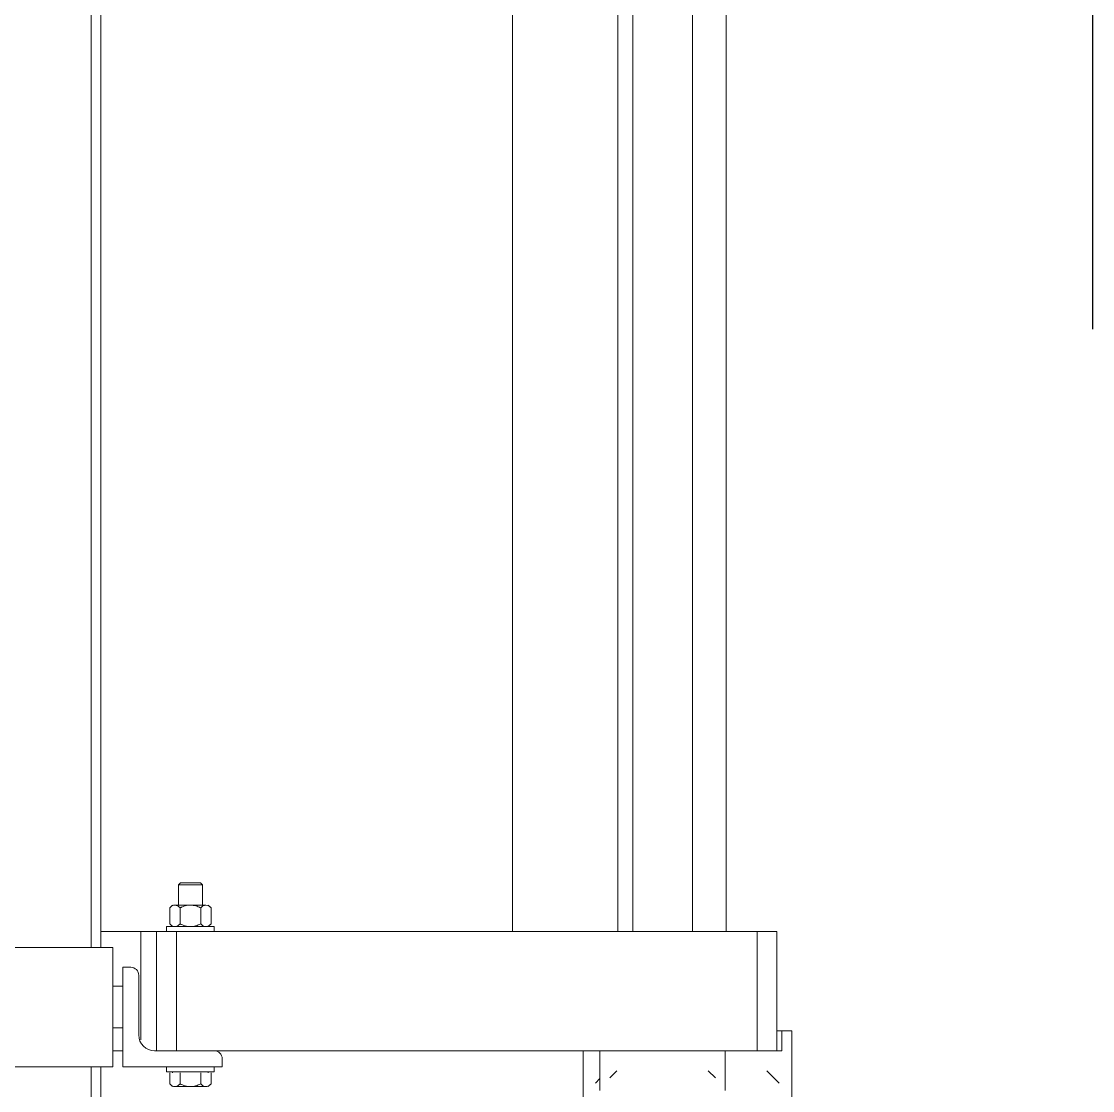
# Model space of a CAD drawing. Extents: x -181672 to 290600, y -29000 to 395522.
# Drawn here: x 11062 to 11601, y 33069 to 33607 of the extents above; entities that cross this region are included whole.
import ezdxf

# ---------------------------------------------------------------- set-up
doc = ezdxf.new("R2010")
doc.units = 0
doc.header["$LTSCALE"] = 10
doc.linetypes.add('XFM7P20PCW$0$Dashed', pattern=[2, 1, -1])
doc.layers.add('XFM7Q20PCW-200K$0$PCW EQ', color=22, linetype='Continuous', lineweight=9)

# ---------------------------------------------------------------- blocks, each defined once
blk = doc.blocks.new('XFM7P20PCW$0$A$Ccee4e352')
at = {"color": 1, "linetype": 'XFM7P20PCW$0$Dashed', "ltscale": 50}
blk.add_line((548.77, 198.99), (548.74, -1185.96), dxfattribs=at)
blk = doc.blocks.new('XFM7P20PCW')
blk.add_blockref('XFM7P20PCW$0$A$Ccee4e352', (11051.86103, 33752.84065))
blk = doc.blocks.new('XFM7Q20PCW-200K$0$T20_FG_LC1800_15_03 - T20_FG_LC1800_15_03-V1119-CUB_L40')
for p, q in [((290.14, 678.7), (290.14, 66.7)), ((295.14, 678.7), (295.14, 66.7)), ((502.14, 678.7), (502.14, 74.7)), ((555.14, 678.7), (555.14, 74.7)), ((562.64, 678.7), (562.64, 74.7)), ((592.64, 74.7), (592.64, 678.7)), ((609.64, 74.7), (609.64, 678.7)), ((335.14, 99.2), (334.14, 98.2)), ((334.14, 98.2), (334.14, 87.72)), ((334.14, 98.2), (346.14, 98.2)), ((345.14, 99.2), (335.14, 99.2)), ((346.14, 98.2), (345.14, 99.2)), ((346.14, 87.88), (346.14, 98.2)), ((331.14, 88), (329.75, 86.61)), ((329.75, 78.59), (329.75, 86.61)), ((347.93, 88), (332.34, 88)), ((332.34, 88), (332.34, 88)), ((334.94, 78.59), (334.94, 86.61)), ((345.33, 78.59), (345.33, 86.61)), ((347.93, 88), (347.93, 88)), ((350.53, 86.61), (349.14, 88)), ((350.53, 78.59), (350.53, 86.61)), ((328.14, 77.2), (328.14, 74.7)), ((352.14, 77.2), (328.14, 77.2)), ((329.75, 78.59), (331.14, 77.2)), ((349.14, 77.2), (350.53, 78.59)), ((352.14, 74.7), (352.14, 77.2)), ((635.14, 74.7), (295.14, 74.7)), ((315.14, 20.29), (315.14, 74.7)), ((323.14, 14.7), (323.14, 74.7)), ((333.14, 74.7), (333.14, 14.7)), ((562.49, 74.7), (562.49, 74.7)), ((625.14, 74.7), (625.14, 14.7)), ((635.14, 14.7), (635.14, 74.7)), ((301.14, 66.7), (189.14, 66.7)), ((301.14, 6.7), (301.14, 66.7)), ((310.14, 56.7), (306.14, 56.7)), ((306.14, 56.7), (306.14, 6.7)), ((314.14, 22.7), (314.14, 52.7)), ((306.14, 47.2), (301.14, 47.2)), ((301.14, 36.7), (301.14, 36.7)), ((314.14, 36.7), (314.14, 36.7)), ((301.14, 26.2), (306.14, 26.2)), ((635.15, 24.7), (637.68, 24.7)), ((642.64, 24.7), (637.68, 24.7)), ((637.68, 14.7), (637.68, 24.68)), ((642.64, -10.3), (642.64, 24.7)), ((306.14, 14.7), (301.14, 14.7)), ((352.14, 14.7), (322.14, 14.7)), ((637.68, 14.7), (352.14, 14.7)), ((537.64, 14.7), (537.64, -10.3)), ((546.14, 14.7), (546.14, -5.3)), ((561.27, 14.7), (561.27, 14.7)), ((561.6, 14.7), (561.6, 14.7)), ((609.14, -5.3), (609.14, 14.7)), ((189.14, 6.7), (301.14, 6.7)), ((290.14, 6.7), (290.14, -861.3)), ((295.14, 6.7), (295.14, -861.3)), ((306.14, 6.7), (356.14, 6.7)), ((328.14, 6.7), (328.14, 4.2)), ((352.14, 4.2), (352.14, 6.7)), ((356.14, 6.7), (356.14, 10.7)), ((328.14, 4.2), (352.14, 4.2)), ((329.75, -1.91), (329.75, 3.7)), ((331.14, 4.2), (331.14, 3.7)), ((334.94, -1.91), (334.94, 3.7)), ((340.14, 4.2), (340.14, 4.2)), ((345.33, 3.7), (345.33, -1.91)), ((349.14, 3.7), (349.14, 4.2)), ((350.53, -1.91), (350.53, 3.7)), ((546.14, 0.7), (543.95, -1.49)), ((554.64, 4.7), (551.08, 1.14)), ((604.2, 1.14), (600.64, 4.7)), ((636.33, -1.49), (630.14, 4.7)), ((329.75, -1.91), (331.14, -3.3)), ((332.34, -3.3), (332.34, -3.3)), ((340.14, -3.3), (332.34, -3.3)), ((340.14, -3.3), (347.93, -3.3)), ((347.93, -3.3), (347.93, -3.3)), ((349.14, -3.3), (350.53, -1.91))]:
    blk.add_line(p, q)
for centre, radius, start, end in [((310.14, 52.7), 4, 0, 90), ((322.14, 22.7), 8, 180, 270), ((352.14, 10.7), 4, 0, 90)]:
    blk.add_arc(centre, radius, start, end)
for points in [[(332.34, 88), (331.9, 87.98), (331.02, 87.73), (330.16, 87.05), (329.75, 86.61)], [(334.94, 86.61), (334.54, 87.04), (333.7, 87.71), (332.8, 87.97), (332.34, 88)], [(332.34, 88), (332.79, 87.98), (333.23, 87.85), (333.66, 87.62)], [(333.68, 87.61), (333.25, 87.84), (332.8, 87.97), (332.34, 88)], [(333.91, 87.48), (334.26, 87.26), (334.6, 86.97), (334.94, 86.61)], [(334.94, 86.61), (334.61, 86.96), (334.27, 87.25), (333.92, 87.47)], [(340.14, 88), (339.24, 87.98), (337.49, 87.73), (335.78, 87.05), (334.94, 86.61)], [(335.92, 87.08), (335.59, 86.94), (335.27, 86.78), (334.94, 86.61)], [(334.94, 86.61), (335.26, 86.78), (335.58, 86.93), (335.91, 87.07)], [(345.33, 86.61), (344.52, 87.04), (342.85, 87.71), (341.06, 87.97), (340.14, 88)], [(344.35, 87.08), (344.68, 86.94), (345.01, 86.78), (345.33, 86.61)], [(345.33, 86.61), (345.02, 86.78), (344.69, 86.93), (344.37, 87.07)], [(347.93, 88), (347.49, 87.98), (346.61, 87.73), (345.75, 87.05), (345.33, 86.61)], [(346.37, 87.48), (346.02, 87.26), (345.67, 86.97), (345.33, 86.61)], [(345.33, 86.61), (345.67, 86.96), (346.01, 87.25), (346.36, 87.47)], [(346.59, 87.61), (347.02, 87.84), (347.47, 87.97), (347.93, 88)], [(347.93, 88), (347.49, 87.98), (347.05, 87.85), (346.61, 87.62)], [(350.53, 86.61), (350.12, 87.04), (349.29, 87.71), (348.39, 87.97), (347.93, 88)], [(329.75, 78.59), (330.15, 78.16), (330.99, 77.49), (331.88, 77.23), (332.34, 77.2)], [(332.34, 77.2), (332.79, 77.22), (333.67, 77.47), (334.52, 78.15), (334.94, 78.59)], [(333.68, 77.59), (333.25, 77.36), (332.8, 77.23), (332.34, 77.2)], [(334.94, 78.59), (334.54, 78.16), (334.12, 77.82), (333.68, 77.59)], [(340.14, 77.2), (339.24, 77.22), (337.49, 77.47), (335.78, 78.15), (334.94, 78.59)], [(340.14, 77.2), (341.03, 77.22), (342.79, 77.47), (344.49, 78.15), (345.33, 78.59)], [(342.82, 77.59), (341.95, 77.36), (341.06, 77.23), (340.14, 77.2)], [(345.33, 78.59), (344.52, 78.16), (343.69, 77.82), (342.82, 77.59)], [(347.93, 77.2), (347.49, 77.22), (346.61, 77.47), (345.75, 78.15), (345.33, 78.59)], [(350.53, 78.59), (350.12, 78.16), (349.29, 77.49), (348.39, 77.23), (347.93, 77.2)], [(332.34, -3.3), (331.9, -3.28), (331.02, -3.03), (330.16, -2.35), (329.75, -1.91)], [(332.34, -3.3), (332.79, -3.28), (333.67, -3.03), (334.52, -2.35), (334.94, -1.91)], [(333.68, -2.91), (333.25, -3.14), (332.8, -3.27), (332.34, -3.3)], [(334.94, -1.91), (334.54, -2.34), (334.12, -2.68), (333.68, -2.91)], [(334.94, -1.91), (335.75, -2.34), (337.43, -3.01), (339.22, -3.27), (340.14, -3.3)], [(340.14, -3.3), (341.03, -3.28), (342.79, -3.03), (344.49, -2.35), (345.33, -1.91)], [(342.82, -2.91), (341.95, -3.14), (341.06, -3.27), (340.14, -3.3)], [(345.33, -1.91), (344.52, -2.34), (343.69, -2.68), (342.82, -2.91)], [(347.93, -3.3), (347.49, -3.28), (346.61, -3.03), (345.75, -2.35), (345.33, -1.91)], [(350.53, -1.91), (350.12, -2.34), (349.29, -3.01), (348.39, -3.27), (347.93, -3.3)]]:
    blk.add_open_spline(points, degree=3)
blk = doc.blocks.new('XFM7Q20PCW-200K')
at = {"layer": 'XFM7Q20PCW-200K$0$PCW EQ'}
blk.add_blockref('XFM7Q20PCW-200K$0$T20_FG_LC1800_15_03 - T20_FG_LC1800_15_03-V1119-CUB_L40', (10806.72, 33074.14), dxfattribs=at)

msp = doc.modelspace()

# ---------------------------------------------------------------- block references
for name in ['XFM7P20PCW', 'XFM7Q20PCW-200K']:
    msp.add_blockref(name, (0, 0))

doc.saveas('drawing.dxf')
